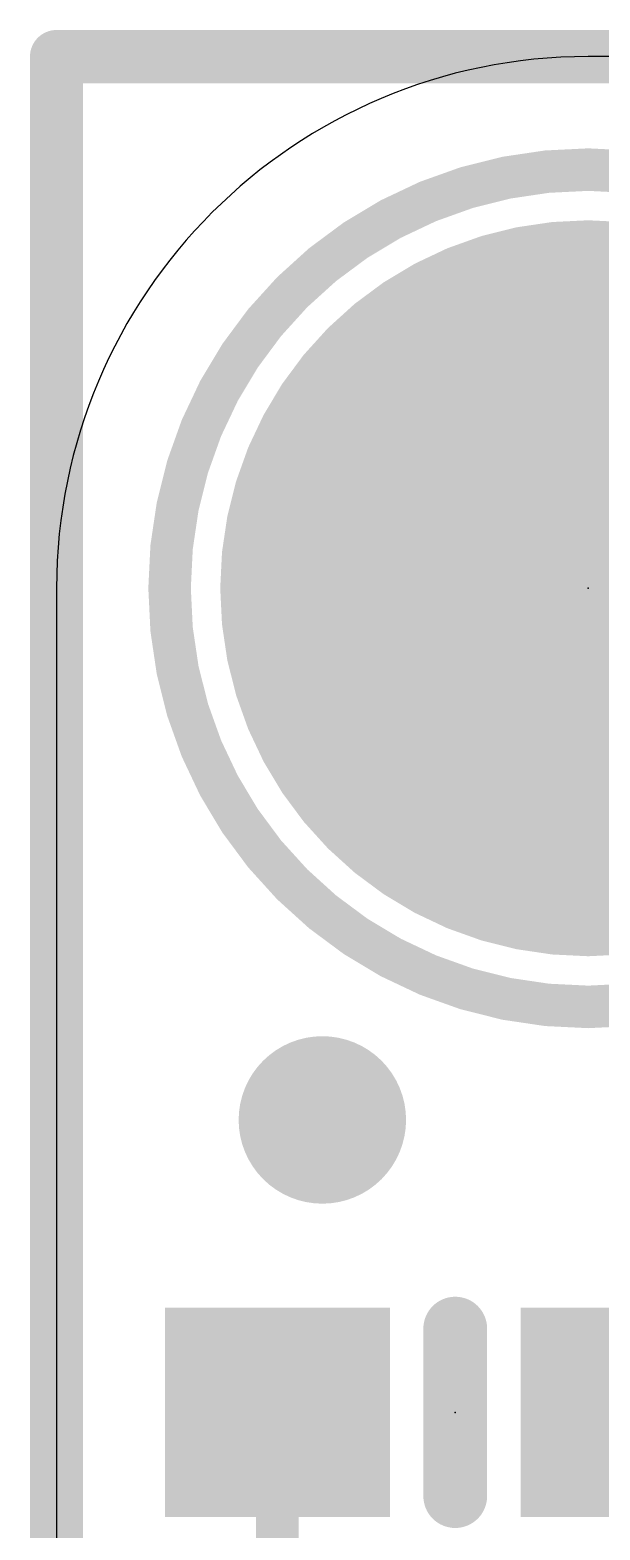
# Model space of a CAD drawing. Extents: x -0.1 to 25.5, y -0.1 to 25.5.
# Drawn here: x -0.13 to 2.6, y 18.36 to 25.53 of the extents above; entities that cross this region are included whole.
import ezdxf

# ---------------------------------------------------------------- set-up
doc = ezdxf.new("R2010")
doc.units = 0
for name, color, linetype in [('1', 12, 'CONTINUOUS'), ('16', 132, 'CONTINUOUS'), ('17', 110, 'CONTINUOUS'), ('18', 110, 'CONTINUOUS'), ('20', 53, 'CONTINUOUS'), ('21', 40, 'CONTINUOUS'), ('23', 53, 'CONTINUOUS')]:
    doc.layers.add(name, color=color, linetype=linetype)

# ---------------------------------------------------------------- blocks, each defined once
blk = doc.blocks.new('RECT')
blk.add_solid([(-0.5, -0.5), (0.5, -0.5), (-0.5, 0.5), (0.5, 0.5)])
blk = doc.blocks.new('ROUNDP')
at = {"const_width": 0.5}
blk.add_lwpolyline([(0, -0.25, 1), (0, 0.25, 1), (0, -0.25)], format="xyb", dxfattribs=at)
blk = doc.blocks.new('ROUNDV')
at = {"const_width": 0.5}
blk.add_lwpolyline([(0, -0.25, 1), (0, 0.25, 1), (0, -0.25)], format="xyb", dxfattribs=at)

msp = doc.modelspace()

# ---------------------------------------------------------------- linework, layer by layer
at = {"layer": '1'}
for points, const_width in [([(0, 25.4), (25.4, 25.4)], 0.254), ([(0, 0), (0, 25.4)], 0.254), ([(1.055, 18.923), (1.055, 16.864)], 0.2032)]:
    msp.add_lwpolyline(points, dxfattribs=dict(at, const_width=const_width))
for points, const_width in [([(0, 25.4635, 1), (0, 25.3365)], 0.127), ([(0.0635, 25.4, 1), (-0.0635, 25.4)], 0.127), ([(1.1058, 18.923, 1), (1.0042, 18.923)], 0.1016)]:
    msp.add_lwpolyline(points, format="xyb", dxfattribs=dict(at, const_width=const_width))
at = {"layer": '16', "const_width": 0.254}
for points in [[(0, 25.4), (25.4, 25.4)], [(0, 0), (0, 25.4)]]:
    msp.add_lwpolyline(points, dxfattribs=at)
at = {"layer": '16', "const_width": 0.127}
for points in [[(0, 25.4635, 1), (0, 25.3365)], [(0.0635, 25.4, 1), (-0.0635, 25.4)]]:
    msp.add_lwpolyline(points, format="xyb", dxfattribs=at)
at = {"layer": '20'}
for p, q in [((22.86, 25.4), (2.54, 25.4)), ((0, 22.86), (0, 2.54))]:
    msp.add_line(p, q, dxfattribs=at)
msp.add_arc((2.54, 22.86), 2.54, 90, 180, dxfattribs=at)
at = {"layer": '21'}
for points, const_width in [([(2.54, 20.86, 1), (2.54, 24.86, 1), (2.54, 20.86)], 0.2032), ([(1.9812, 19.323, 1), (1.8288, 19.323)], 0.1524), ([(1.8288, 18.523, 1), (1.9812, 18.523)], 0.1524)]:
    msp.add_lwpolyline(points, format="xyb", dxfattribs=dict(at, const_width=const_width))
at = {"layer": '21', "const_width": 0.3048}
msp.add_lwpolyline([(1.905, 18.523), (1.905, 19.323)], dxfattribs=at)
at = {"layer": '23'}
for p in [(2.54, 22.86), (1.905, 18.923)]:
    msp.add_point(p, dxfattribs=at)

# ---------------------------------------------------------------- block references
at = {"layer": '1', "xscale": 1.075, "rotation": 180}
for p in [(1.055, 18.923), (2.755, 18.923)]:
    msp.add_blockref('RECT', p, dxfattribs=at)
at = {"layer": '17', "xscale": 3.516, "yscale": 3.516}
msp.add_blockref('ROUNDP', (2.54, 22.86), dxfattribs=at)
msp.add_blockref('ROUNDP', (2.54, 22.86), dxfattribs=at)
at = {"layer": '18', "xscale": 0.8001, "yscale": 0.8001}
msp.add_blockref('ROUNDV', (1.27, 20.32), dxfattribs=at)
msp.add_blockref('ROUNDV', (1.27, 20.32), dxfattribs=at)

doc.saveas('drawing.dxf')
